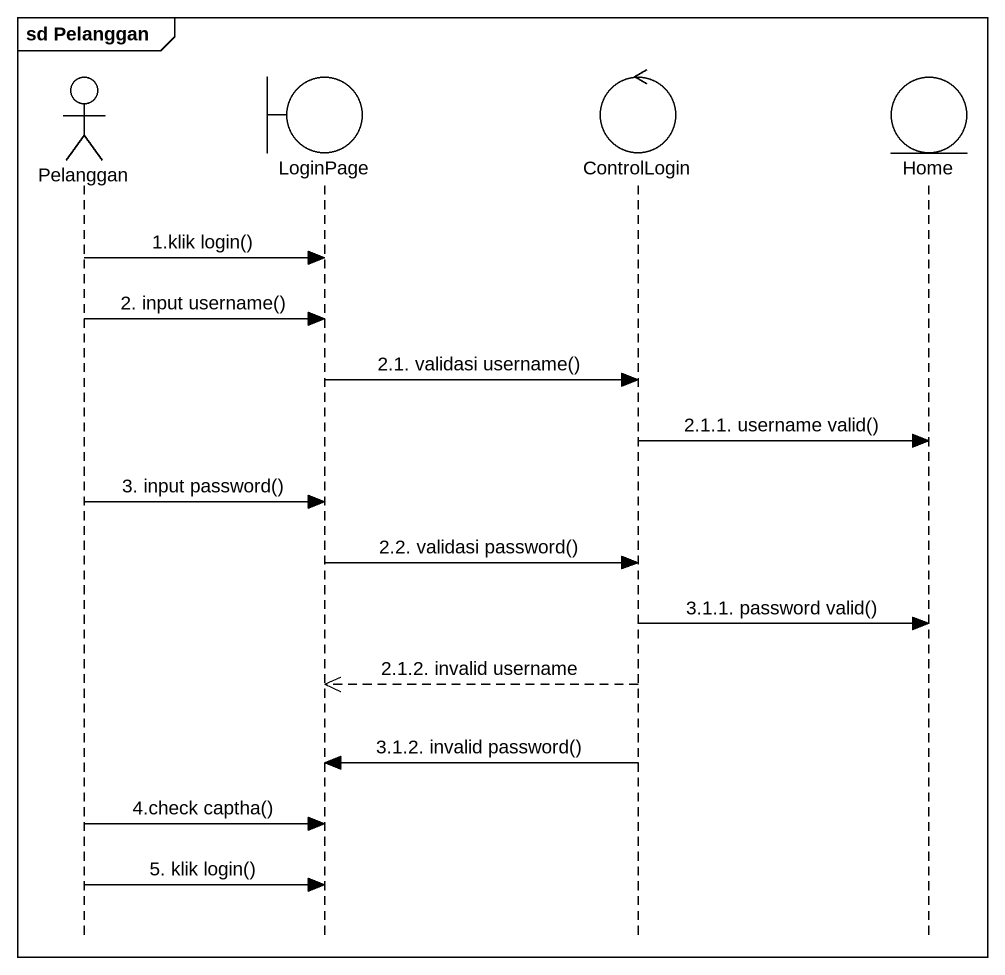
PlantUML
@startuml
mainframe sd Pelanggan
hide footbox
actor Pelanggan
boundary LoginPage
control ControlLogin
entity Home

Pelanggan -> LoginPage : 1.klik login()
Pelanggan -> LoginPage : 2. input username()
LoginPage -> ControlLogin : 2.1. validasi username()
ControlLogin -> Home : 2.1.1. username valid()
Pelanggan -> LoginPage : 3. input password()
LoginPage -> ControlLogin : 2.2. validasi password()
ControlLogin -> Home : 3.1.1. password valid()
ControlLogin -->> LoginPage : 2.1.2. invalid username
ControlLogin -> LoginPage : 3.1.2. invalid password()
Pelanggan -> LoginPage : 4.check captha()
Pelanggan -> LoginPage : 5. klik login()
@enduml
